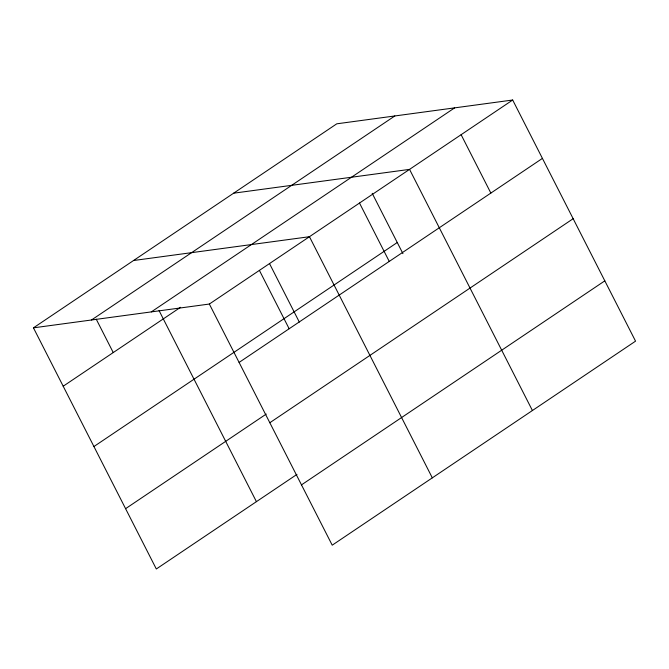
<?xml version="1.0" encoding="UTF-8"?>
<svg xmlns="http://www.w3.org/2000/svg" width="669" height="669" viewBox="0 0 669 669"><rect width="100%" height="100%" fill="white"/><g stroke="black" fill="none" stroke-linecap="round" stroke-linejoin="round"><path stroke-width="1" d="M33.45 327.843L336.783 123.815L512.68 100.016L635.55 341.157L332.217 545.185L209.347 304.044L33.45 327.843L156.32 568.985L296.977 474.38M91.494 319.991L394.827 115.963M151.303 311.896L454.636 107.868M63.195 386.222L180.555 307.288M209.347 304.044L512.68 100.016M93.928 446.532L397.261 242.513M239.101 362.422L542.425 158.394M125.588 508.674L266.245 414.069M269.824 422.733L573.157 218.704M301.485 484.874L604.818 280.846M233.648 193.19L409.553 169.382L532.415 410.523M133.549 260.517L309.446 236.709L432.316 477.85M461.117 134.703L490.862 193.082M372.198 193.333L402.93 253.635M359.504 203.05L389.249 261.428M269.54 263.628L299.319 322.082M259.396 270.376L289.15 328.755M159.046 310.558L256.419 501.658M96.244 319.197L113.245 352.563"/></g></svg>
